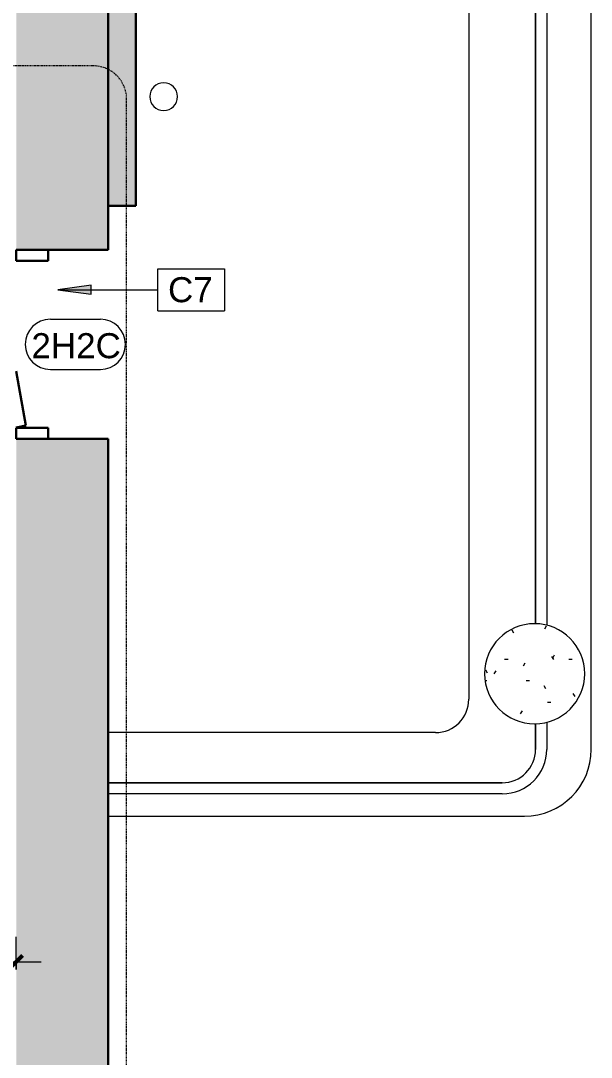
# Model space of a CAD drawing. Header units: inches. Extents: x -1176 to 1507, y -2587 to 978.
# Drawn here: x 2.5 to 105, y 390.6 to 576.8 of the extents above; entities that cross this region are included whole.
import ezdxf

# ---------------------------------------------------------------- set-up
doc = ezdxf.new("R2010")
doc.units = ezdxf.units.IN
doc.header["$MEASUREMENT"] = 0
doc.linetypes.add('Dash Dot 3_16_', pattern=[0.3125, 0.1875, -0.0625, 0, -0.0625])
for name, color, linetype, lineweight in [('A-ANNO-DIMS', 211, 'Continuous', 9), ('A-ANNO-DIMS-48', 211, 'Continuous', 9), ('A-ANNO-KEYN', 231, 'Continuous', 9), ('A-ANNO-SYMB', 150, 'Continuous', 9), ('A-DOOR', 31, 'Continuous', 18), ('A-DOOR-FRAM', 31, 'Continuous', 30), ('A-DOOR-IDEN', 31, 'Continuous', 9), ('A-FLOR', 192, 'Continuous', 18), ('A-FLOR-HRAL', 11, 'Continuous', 18), ('A-WALL', 113, 'Continuous', 18), ('A-WALL-PATT', 111, 'Continuous', 18), ('I-WALL', 2, 'Continuous', 18), ('S-COLS', 52, 'Continuous', 18)]:
    doc.layers.add(name, color=color, linetype=linetype, lineweight=lineweight)
doc.styles.add('Arial', font='arial.ttf', dxfattribs={"height": 4.5})
doc.styles.add('Swis721 Lt BT', font='swissl.ttf', dxfattribs={"height": 4.5})
doc.dimstyles.new('OTJ_-_3_32__Linear', dxfattribs={"dimscale": 12, "dimtxt": 4.748918, "dimasz": 0.1875, "dimexe": 0.375, "dimexo": 0.25, "dimgap": 0.25, "dimtad": 1, "dimdec": 1, "dimrnd": 0.5, "dimzin": 3, "dimdsep": 46, "dimlunit": 4, "dimtxsty": 'Swis721 Lt BT', "dimblk1": 'OBLIQUE', "dimblk2": 'OBLIQUE', "dimsah": 1, "dimcen": 0.09, "dimdle": 0.375, "dimazin": 0, "dimtfac": 1, "dimtdec": 4, "dimtix": 1, "dimtmove": 0, "dimatfit": 3, "dimfxl": 1, "dimtvp": 1, "dimtfill": 1, "dimfrac": 2, "dimtolj": 1, "dimtzin": 0, "dimarcsym": 2})

# ---------------------------------------------------------------- blocks, each defined once
blk = doc.blocks.new('Concrete-Round-Column - 18_-5401511-2nd Floor Construction')
at = {"layer": 'S-COLS', "lineweight": 9}
h = blk.add_hatch(dxfattribs=at)
h.set_pattern_fill('FP_1', color=256, style=0, pattern_type=2)
h.set_pattern_definition([(0, (-94.857, -459.504), (15.36, 3.84), [0.634, -10.886, 0.634, -10.886, -61.44]), (0, (-94.857, -459.504), (15.36, 3.84), [-23.04, 0.634, -22.406, 0.634, -10.886, -26.88]), (0, (-94.857, -459.504), (15.36, 3.84), [-57.6, 0.634, -7.046, 0.634, -18.566]), (120, (-89.097, -457.584), (-11.005538, 11.38215), [0.634, -10.886, 0.634, -10.886, -61.44]), (120, (-89.097, -457.584), (-11.005538, 11.38215), [-23.04, 0.634, -22.406, 0.634, -10.886, -26.88]), (120, (-89.097, -457.584), (-11.005538, 11.38215), [-57.6, 0.634, -7.046, 0.634, -18.566]), (240, (-87.177, -449.904), (-4.354462, -15.22215), [0.634, -10.886, 0.634, -10.886, -61.44]), (240, (-87.177, -449.904), (-4.354462, -15.22215), [-23.04, 0.634, -22.406, 0.634, -10.886, -26.88]), (240, (-87.177, -449.904), (-4.354462, -15.22215), [-57.6, 0.634, -7.046, 0.634, -18.566])])
h.paths.add_polyline_path([(0, -9), (2, -8.77), (3.9, -8.11), (5.61, -7.04), (7.04, -5.61), (8.11, -3.9), (8.77, -2), (9, 0), (8.77, 2), (8.11, 3.9), (7.04, 5.61), (5.61, 7.04), (3.9, 8.11), (2, 8.77), (0, 9), (-2, 8.77), (-3.9, 8.11), (-5.61, 7.04), (-7.04, 5.61), (-8.11, 3.9), (-8.77, 2), (-9, 0), (-8.77, -2), (-8.11, -3.9), (-7.04, -5.61), (-5.61, -7.04), (-3.9, -8.11), (-2, -8.77)], flags=0)
for start, end in [(0, 180), (180, 0)]:
    blk.add_arc((0, 0), 9, start, end, dxfattribs=at)
blk = doc.blocks.new('Top Rail Type - Top Rail_Internal_-5277632-2nd Floor Construction')
at = {"layer": 'A-FLOR-HRAL', "lineweight": 9}
for p, q in [((95.04, 468.48), (95.04, 608.95)), ((97.04, 608.94), (97.04, 468.22)), ((97.04, 450.79), (97.04, 445.92)), ((95.04, 445.92), (95.04, 450.52)), ((18.22, 439.92), (89.04, 439.92)), ((89.04, 437.92), (18.22, 437.92))]:
    blk.add_line(p, q, dxfattribs=at)
for radius in [8, 6]:
    blk.add_arc((89.04, 445.92), radius, 270, 0, dxfattribs=at)
blk = doc.blocks.new('Top Rail Type - Top Rail_Internal_-V11-2nd Floor Construction')
at = {"layer": 'A-FLOR-HRAL', "lineweight": 9}
for p, q in [((95.04, 608.94), (95.04, 468.48)), ((97.04, 608.94), (97.04, 468.22)), ((97.04, 450.79), (97.04, 445.92)), ((95.04, 450.52), (95.04, 445.92)), ((89.04, 439.92), (18.22, 439.92)), ((89.04, 437.92), (18.22, 437.92))]:
    blk.add_line(p, q, dxfattribs=at)
for radius in [6, 8]:
    blk.add_arc((89.04, 445.92), radius, 270, 0, dxfattribs=at)
blk = doc.blocks.new('Single Flush - D2 2_6_ X 8_-8253014-2nd Floor Construction')
at = {"layer": 'A-DOOR', "color": 8, "lineweight": 30}
for p, q in [((4.83, -8.25), (14.6, -6.53)), ((14.6, -6.53), (14.91, -8.25))]:
    blk.add_line(p, q, dxfattribs=at)
at = {"layer": 'A-DOOR', "lineweight": 9}
blk.add_arc((14.91, -8.25), 29.81, 179.5, 180.0005, dxfattribs=at)
at = {"layer": 'A-DOOR-FRAM', "color": 8}
for p, q in [((-17, -2.5), (-17, -8.25)), ((-17, -2.5), (-15, -2.5)), ((-15, -2.5), (-15, -8.25)), ((15, -2.5), (15, -8.25)), ((15, -2.5), (17, -2.5)), ((17, -2.5), (17, -8.25)), ((-17, -8.25), (-15, -8.25)), ((15, -8.25), (17, -8.25))]:
    blk.add_line(p, q, dxfattribs=at)
blk = doc.blocks.new('DIMBLOCK14-2nd Floor Construction')
at = {"layer": 'A-ANNO-DIMS-48'}
for p, q in [((-99.39, 406.35), (-99.39, 412.26)), ((1.72, 406.35), (1.72, 412.26)), ((-103.89, 407.76), (6.22, 407.76)), ((-99.39, 407.76), (-99.39, 406.35)), ((1.72, 407.76), (1.72, 406.35))]:
    blk.add_line(p, q, dxfattribs=at)
at = {"layer": 'A-ANNO-DIMS-48', "lineweight": 50}
for p, q in [((-99.39, 407.76), (-98.26, 408.88)), ((1.72, 407.76), (2.84, 408.88)), ((-99.39, 407.76), (-100.51, 406.63)), ((1.72, 407.76), (0.59, 406.63))]:
    blk.add_line(p, q, dxfattribs=at)
at = {"layer": 'A-ANNO-DIMS-48', "color": 0, "insert": (-56.11, 416.76), "char_height": 4.5, "width": 17.4579, "attachment_point": 1, "line_spacing_factor": 1.005062, "style": 'Swis721 Lt BT', "bg_fill": 3, "box_fill_scale": 1.25, "bg_fill_color": 256, "bg_fill_true_color": 13158600, "bg_fill_transparency": 0}
blk.add_mtext('8\' - 5"', dxfattribs=at)
blk = doc.blocks.new('_Oblique')
at = {"color": 0, "linetype": 'ByBlock', "lineweight": -2}
blk.add_line((-0.5, -0.5), (0.5, 0.5), dxfattribs=at)
blk = doc.blocks.new('Door Tag - Door Tag-41184-2nd Floor Construction')
at = {"layer": 'A-DOOR-IDEN'}
for p, q in [((-0.09375, 0.09375), (0.09375, 0.09375)), ((-0.09375, -0.09375), (0.09375, -0.09375))]:
    blk.add_line(p, q, dxfattribs=at)
for centre, start, end in [((-0.09375, 0), 90, 270), ((0.09375, 0), 270, 90)]:
    blk.add_arc(centre, 0.09375, start, end, dxfattribs=at)
blk = doc.blocks.new('Keynote Tag - Keynote Number - Boxed-135510-2nd Floor Construction')
at = {"layer": 'A-ANNO-KEYN'}
for p, q in [((-0.125, -0.0792), (-0.125, 0.0781)), ((-0.125, 0.0781), (0.125, 0.0781)), ((0.125, 0.0781), (0.125, -0.0792)), ((-0.125, -0.0792), (0.125, -0.0792))]:
    blk.add_line(p, q, dxfattribs=at)

msp = doc.modelspace()

# ---------------------------------------------------------------- hatches: boundary and pattern name
at = {"layer": 'A-ANNO-KEYN'}
msp.add_hatch(color=256, dxfattribs=at).paths.add_polyline_path([(9.18, 528.5), (15.18, 527.71), (15.18, 529.29)], flags=0)
at = {"layer": 'A-WALL-PATT'}
h = msp.add_hatch(color=250, dxfattribs=at)
h.paths.add_polyline_path([(1.72, -1.17), (18.22, -1.17), (18.22, 501.68), (1.72, 501.68), (1.72, 52.48)], flags=0)
h.paths.add_polyline_path([(1.72, 535.68), (18.22, 535.68), (18.22, 811.82), (1.72, 811.82), (1.72, 542.29)], flags=0)
msp.add_hatch(color=250, dxfattribs=at).paths.add_polyline_path([(18.22, 543.59), (23.22, 543.59), (23.22, 593.59), (18.22, 593.59)], flags=0)

# ---------------------------------------------------------------- linework, layer by layer
at = {"layer": 'A-ANNO-KEYN'}
for p, q in [((15.18, 529.29), (9.18, 528.5)), ((15.18, 527.71), (15.18, 529.29)), ((9.18, 528.5), (15.18, 527.71)), ((9.18, 528.5), (27.14, 528.5))]:
    msp.add_line(p, q, dxfattribs=at)
at = {"layer": 'A-ANNO-SYMB', "linetype": 'Dash Dot 3_16_'}
for p, q in [((15.57, 568.71), (-104.94, 568.71)), ((21.57, 316.83), (21.57, 562.71))]:
    msp.add_line(p, q, dxfattribs=at)
msp.add_arc((15.57, 562.71), 6, 0, 90, dxfattribs=at)
at = {"layer": 'A-FLOR'}
for p, q in [((83.04, 608.96), (83.04, 454.92)), ((105.04, 445.92), (105.04, 608.92)), ((77.04, 448.92), (18.22, 448.92)), ((18.22, 433.92), (93.04, 433.92))]:
    msp.add_line(p, q, dxfattribs=at)
for centre, radius, start, end in [((28.22, 563.18), 2.5, 0, 180), ((28.22, 563.18), 2.5, 180, 0), ((77.04, 454.92), 6, 270, 0), ((93.04, 445.92), 12, 270, 0)]:
    msp.add_arc(centre, radius, start, end, dxfattribs=at)
at = {"layer": 'A-WALL', "color": 8, "lineweight": 30}
for p, q in [((18.22, 535.68), (18.22, 814.52)), ((1.72, 535.68), (18.22, 535.68)), ((1.72, 501.68), (18.22, 501.68)), ((18.22, 22.83), (18.22, 501.68))]:
    msp.add_line(p, q, dxfattribs=at)
at = {"layer": 'I-WALL', "color": 8, "lineweight": 30}
for p in [(23.22, 593.59), (18.22, 543.59)]:
    msp.add_line(p, (23.22, 543.59), dxfattribs=at)

# ---------------------------------------------------------------- block references
at = {"layer": 'A-ANNO-KEYN', "xscale": 47.99999999999997, "yscale": 47.99999999999997, "zscale": 47.99999999999997}
msp.add_blockref('Keynote Tag - Keynote Number - Boxed-135510-2nd Floor Construction', (33.14, 528.52), dxfattribs=at)
at = {"layer": 'A-DOOR', "rotation": 269.9999999999999}
msp.add_blockref('Single Flush - D2 2_6_ X 8_-8253014-2nd Floor Construction', (9.97, 518.68), dxfattribs=at)
at = {"layer": 'A-DOOR-IDEN', "xscale": 47.99999999999997, "yscale": 47.99999999999997, "zscale": 47.99999999999997}
msp.add_blockref('Door Tag - Door Tag-41184-2nd Floor Construction', (12.36, 518.68), dxfattribs=at)
at = {"layer": 'A-FLOR-HRAL', "lineweight": 9}
for name in ['Top Rail Type - Top Rail_Internal_-5277632-2nd Floor Construction', 'Top Rail Type - Top Rail_Internal_-V11-2nd Floor Construction']:
    msp.add_blockref(name, (0, 0), dxfattribs=at)
at = {"layer": 'S-COLS', "lineweight": 9}
msp.add_blockref('Concrete-Round-Column - 18_-5401511-2nd Floor Construction', (94.86, 459.5), dxfattribs=at)

# ---------------------------------------------------------------- texts
at = {"layer": 'A-ANNO-KEYN', "insert": (29, 530.75), "char_height": 4.5, "width": 9.8475, "attachment_point": 1, "style": 'Arial'}
msp.add_mtext('C7', dxfattribs=at)
at = {"layer": 'A-DOOR-IDEN', "insert": (4.46, 520.69), "char_height": 4.5, "width": 18.9375, "attachment_point": 1, "style": 'Swis721 Lt BT'}
msp.add_mtext('2H2C', dxfattribs=at)

# ---------------------------------------------------------------- next in the draw order: dimensions: what is measured, and where the dimension line sits
at = {"layer": 'A-ANNO-DIMS'}
dim = msp.add_linear_dim(base=(1.72, 407.76), p1=(-99.39, 409.35), p2=(1.72, 409.35), dimstyle='OTJ_-_3_32__Linear', override={"dimpost": '<>', "dimfxl": 101.103653}, dxfattribs=at)
dim.commit()
dim.dimension.update_dxf_attribs({"geometry": 'DIMBLOCK14-2nd Floor Construction', "text_midpoint": (-48.84, 413.07)})

doc.saveas('drawing.dxf')
